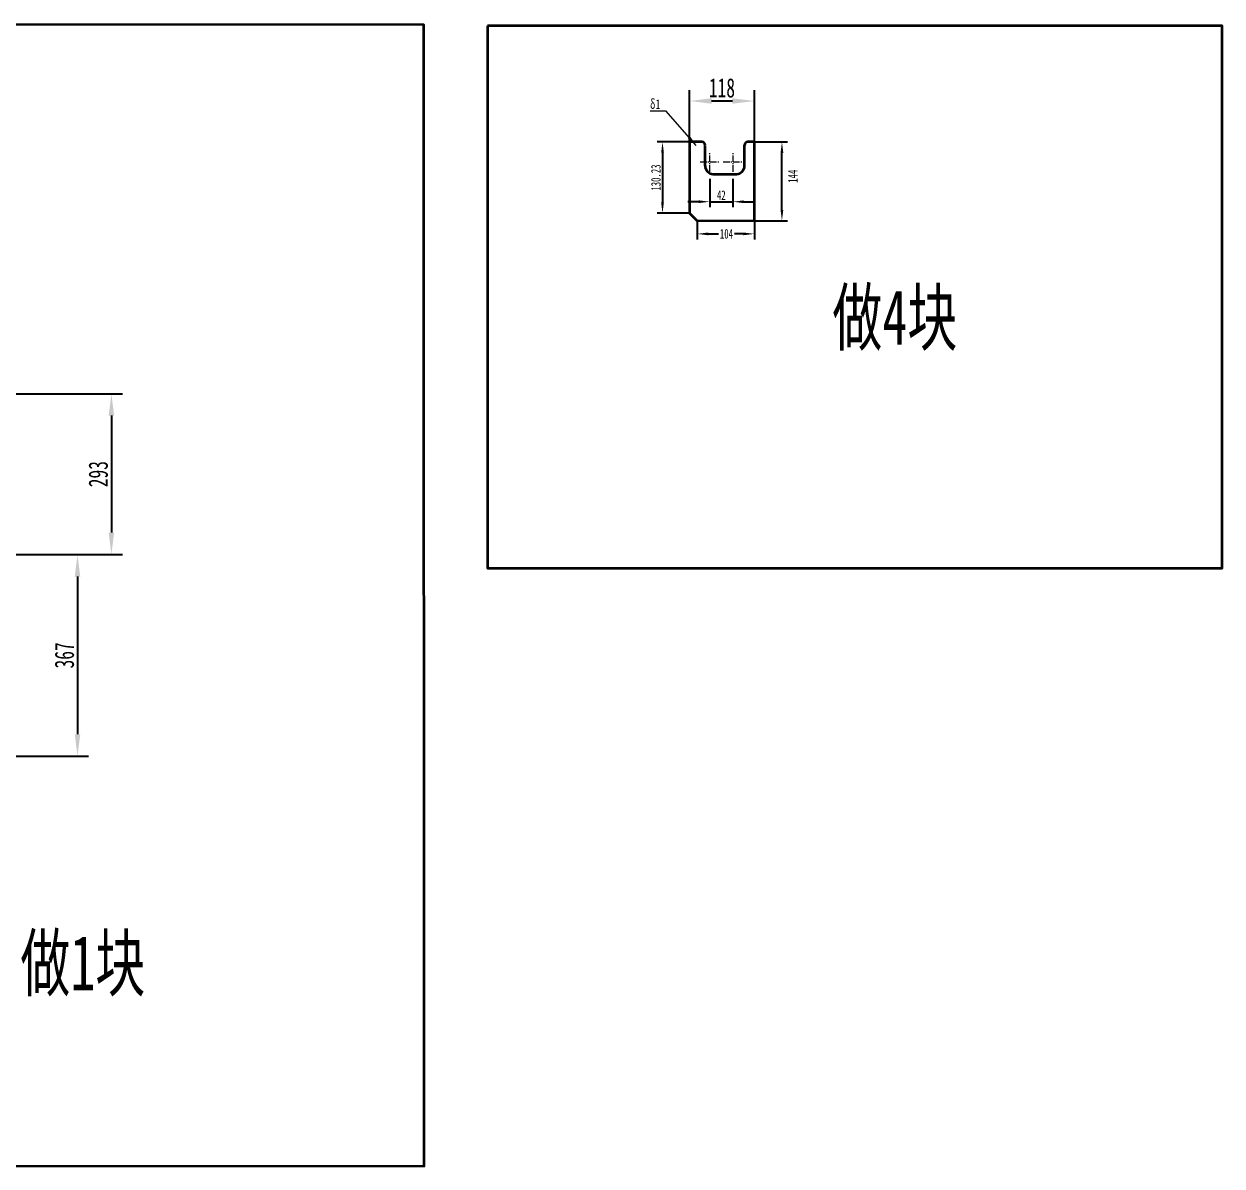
# Model space of a CAD drawing. Header units: millimetres. Extents: x 5896 to 12432, y -796 to 1283.
# Drawn here: x 10251 to 12432, y -796 to 1283 of the extents above; entities that cross this region are included whole.
import ezdxf

# ---------------------------------------------------------------- set-up
doc = ezdxf.new("R2010")
doc.units = ezdxf.units.MM
doc.header["$PDSIZE"] = -5
doc.linetypes.add('DASHED', pattern=[15, 12, -3])
doc.linetypes.add('点画线', pattern=[18, 12, -2, 2, -2])
doc.layers.get('0').update_dxf_attribs({"lineweight": 18})
for name, color, linetype, lineweight in [('中心线层', 1, '点画线', 18), ('尺寸线层', 3, 'Continuous', 18), ('粗实线层', 7, 'Continuous', 35)]:
    doc.layers.add(name, color=color, linetype=linetype, lineweight=lineweight)
doc.styles.add('标准', font='', dxfattribs={"width": 0.667})
doc.styles.get('标准').set_extended_font_data('宋体')
doc.dimstyles.new('标准', dxfattribs={"dimscale": 10, "dimtxt": 3.5, "dimasz": 4, "dimexe": 2, "dimexo": 0, "dimtad": 1, "dimdsep": 46, "dimtxsty": '标准', "dimblk": '_CAXARROW', "dimcen": 0, "dimdle": 6, "dimazin": 2, "dimtfac": 0.707107, "dimtdec": 3, "dimtmove": 2, "dimatfit": 3, "dimfxl": 1, "dimfrac": 2, "dimtolj": 1, "dimarcsym": 1})

# ---------------------------------------------------------------- blocks, each defined once
blk = doc.blocks.new('_CAXARROW')
blk.add_hatch(color=0).paths.add_polyline_path([(0, 0), (-1, 0.125), (-1, -0.125)], flags=0)
blk = doc.blocks.new('*X9')
at = {"layer": 'Defpoints', "color": 0, "transparency": 16777216}
for p in [(11576.7, 1068.5), (11630.4, 1068.5), (11580.2, 924.5)]:
    blk.add_point(p, dxfattribs=at)
at = {"layer": '尺寸线层', "color": 0, "lineweight": -2, "transparency": 16777216}
for p, q in [((11576.7, 1068.5), (11640.4, 1068.5)), ((11630.4, 944.5), (11630.4, 1048.5)), ((11580.2, 924.5), (11640.4, 924.5))]:
    blk.add_line(p, q, dxfattribs=at)
at = {"layer": '尺寸线层', "color": 0, "lineweight": -2, "transparency": 16777216, "xscale": 20, "yscale": 20, "zscale": 20}
for p, rotation in [((11630.4, 1068.5), 90), ((11630.4, 924.5), 270)]:
    blk.add_blockref('_CAXARROW', p, dxfattribs=dict(at, rotation=rotation))
at = {"layer": '尺寸线层', "color": 0, "transparency": 16777216, "insert": (11650.2, 1006), "char_height": 17.5, "attachment_point": 5, "rotation": 90, "style": '标准', "bg_fill": 3, "box_fill_scale": 1.1, "bg_fill_color": 256, "bg_fill_true_color": 13158600, "bg_fill_transparency": 0}
blk.add_mtext('\\A1;144', dxfattribs=at)
blk = doc.blocks.new('*X11')
at = {"layer": 'Defpoints', "color": 0, "transparency": 16777216}
for p in [(11462.2, 1068.7), (11413, 938.5), (11462, 938.5)]:
    blk.add_point(p, dxfattribs=at)
at = {"layer": '尺寸线层', "color": 0, "lineweight": -2, "transparency": 16777216}
for p, q in [((11462.2, 1068.7), (11403, 1068.7)), ((11413, 1048.7), (11413, 958.5)), ((11462, 938.5), (11403, 938.5))]:
    blk.add_line(p, q, dxfattribs=at)
at = {"layer": '尺寸线层', "color": 0, "lineweight": -2, "transparency": 16777216, "xscale": 20, "yscale": 20, "zscale": 20}
for p, rotation in [((11413, 1068.7), 90), ((11413, 938.5), 270)]:
    blk.add_blockref('_CAXARROW', p, dxfattribs=dict(at, rotation=rotation))
at = {"layer": '尺寸线层', "color": 0, "transparency": 16777216, "insert": (11401.1, 1003.6), "char_height": 17.5, "attachment_point": 5, "rotation": 90, "style": '标准', "bg_fill": 3, "box_fill_scale": 1.1, "bg_fill_color": 256, "bg_fill_true_color": 13158600, "bg_fill_transparency": 0}
blk.add_mtext('\\A1;130.23', dxfattribs=at)
blk = doc.blocks.new('*X12')
at = {"layer": 'Defpoints', "color": 0, "transparency": 16777216}
for p in [(11476.2, 924.5), (11580.2, 924.5), (11476.2, 901)]:
    blk.add_point(p, dxfattribs=at)
at = {"layer": '尺寸线层', "color": 0, "lineweight": -2, "transparency": 16777216}
for p, q in [((11476.2, 924.5), (11476.2, 891)), ((11580.2, 924.5), (11580.2, 891)), ((11496.2, 901), (11515, 901)), ((11560.2, 901), (11543.8, 901))]:
    blk.add_line(p, q, dxfattribs=at)
at = {"layer": '尺寸线层', "color": 0, "lineweight": -2, "transparency": 16777216, "xscale": 20, "yscale": 20, "zscale": 20, "rotation": 180}
blk.add_blockref('_CAXARROW', (11476.2, 901), dxfattribs=at)
at = {"layer": '尺寸线层', "color": 0, "lineweight": -2, "transparency": 16777216, "xscale": 20, "yscale": 20, "zscale": 20}
blk.add_blockref('_CAXARROW', (11580.2, 901), dxfattribs=at)
at = {"layer": '尺寸线层', "color": 0, "transparency": 16777216, "insert": (11529.4, 901), "char_height": 17.5, "attachment_point": 5, "style": '标准', "bg_fill": 3, "box_fill_scale": 1.1, "bg_fill_color": 256, "bg_fill_true_color": 13158600, "bg_fill_transparency": 0}
blk.add_mtext('\\A1;104', dxfattribs=at)
blk = doc.blocks.new('*X13')
at = {"layer": 'Defpoints', "color": 0, "transparency": 16777216}
for p in [(11499, 1001), (11541, 1001)]:
    blk.add_point(p, dxfattribs=at)
at = {"layer": '尺寸线层', "color": 0, "lineweight": -2, "transparency": 16777216}
for p, q in [((11499, 1001), (11499, 949.6)), ((11541, 1001), (11541, 949.6)), ((11479, 959.6), (11459, 959.6)), ((11499, 959.6), (11541, 959.6)), ((11561, 959.6), (11581, 959.6))]:
    blk.add_line(p, q, dxfattribs=at)
at = {"layer": '尺寸线层', "color": 0, "lineweight": -2, "transparency": 16777216, "xscale": 20, "yscale": 20, "zscale": 20}
blk.add_blockref('_CAXARROW', (11499, 959.6), dxfattribs=at)
at = {"layer": '尺寸线层', "color": 0, "lineweight": -2, "transparency": 16777216, "xscale": 20, "yscale": 20, "zscale": 20, "rotation": 180}
blk.add_blockref('_CAXARROW', (11541, 959.6), dxfattribs=at)
at = {"layer": '尺寸线层', "color": 0, "transparency": 16777216, "insert": (11520, 971.5), "char_height": 17.5, "attachment_point": 5, "style": '标准', "bg_fill": 3, "box_fill_scale": 1.1, "bg_fill_color": 256, "bg_fill_true_color": 13158600, "bg_fill_transparency": 0}
blk.add_mtext('\\A1;42', dxfattribs=at)
at = {"layer": 'Defpoints', "color": 0, "transparency": 16777216}
blk.add_point((11541, 959.6), dxfattribs=at)
blk = doc.blocks.new('*X15')
at = {"layer": '尺寸线层'}
blk.add_hatch(color=0, dxfattribs=at).paths.add_polyline_path([(11892, 801), (11876.9, 814.4), (11880.7, 817.7)], flags=0)
at = {"layer": '尺寸线层', "color": 0}
for p, q in [((11837, 863.5), (11808.2, 863.5)), ((11892, 801), (11837, 863.5))]:
    blk.add_line(p, q, dxfattribs=at)
at = {"layer": '尺寸线层', "color": 0, "insert": (11817.6, 876.1), "char_height": 17.5, "width": 37.715, "attachment_point": 5, "line_spacing_factor": 1.15057, "style": '标准'}
blk.add_mtext('\\T1.1;δ1', dxfattribs=at)
blk = doc.blocks.new('*D37')
at = {"layer": 'Defpoints', "color": 0, "transparency": 16777216}
for p in [(10233.2, 317), (10119.2, -50), (10348.1, -50)]:
    blk.add_point(p, dxfattribs=at)
at = {"layer": '粗实线层', "color": 0, "linetype": 'Continuous', "lineweight": -2, "transparency": 16777216}
for p, q in [((10233.2, 317), (10368.1, 317)), ((10348.1, 277), (10348.1, -10)), ((10119.2, -50), (10368.1, -50))]:
    blk.add_line(p, q, dxfattribs=at)
at = {"layer": '粗实线层', "color": 0, "lineweight": -2, "transparency": 16777216, "xscale": 40, "yscale": 40, "zscale": 40}
for p, rotation in [((10348.1, 317), 90), ((10348.1, -50), 270)]:
    blk.add_blockref('_CAXARROW', p, dxfattribs=dict(at, rotation=rotation))
at = {"layer": '粗实线层', "color": 0, "transparency": 16777216, "insert": (10324.4, 133.5), "char_height": 35, "attachment_point": 5, "rotation": 90, "style": '标准'}
blk.add_mtext('\\A1;367', dxfattribs=at)
blk = doc.blocks.new('*D38')
at = {"layer": 'Defpoints', "color": 0, "transparency": 16777216}
for p in [(10119.2, 610), (10248.2, 317), (10409.8, 317)]:
    blk.add_point(p, dxfattribs=at)
at = {"layer": '粗实线层', "color": 0, "linetype": 'Continuous', "lineweight": -2, "transparency": 16777216}
for p, q in [((10119.2, 610), (10429.8, 610)), ((10409.8, 570), (10409.8, 357)), ((10248.2, 317), (10429.8, 317))]:
    blk.add_line(p, q, dxfattribs=at)
at = {"layer": '粗实线层', "color": 0, "lineweight": -2, "transparency": 16777216, "xscale": 40, "yscale": 40, "zscale": 40}
for p, rotation in [((10409.8, 610), 90), ((10409.8, 317), 270)]:
    blk.add_blockref('_CAXARROW', p, dxfattribs=dict(at, rotation=rotation))
at = {"layer": '粗实线层', "color": 0, "transparency": 16777216, "insert": (10386, 463.5), "char_height": 35, "attachment_point": 5, "rotation": 90, "style": '标准'}
blk.add_mtext('\\A1;293', dxfattribs=at)
blk = doc.blocks.new('*D85')
at = {"layer": 'Defpoints', "color": 0, "transparency": 16777216}
for p in [(11580.2, 1143), (11462.2, 1068.7), (11580.2, 1068.5)]:
    blk.add_point(p, dxfattribs=at)
at = {"layer": '粗实线层', "color": 0, "linetype": 'Continuous', "lineweight": -2, "transparency": 16777216}
for p, q in [((11462.2, 1068.7), (11462.2, 1163)), ((11580.2, 1068.5), (11580.2, 1163)), ((11502.2, 1143), (11540.2, 1143))]:
    blk.add_line(p, q, dxfattribs=at)
at = {"layer": '粗实线层', "color": 0, "lineweight": -2, "transparency": 16777216, "xscale": 40, "yscale": 40, "zscale": 40, "rotation": 180}
blk.add_blockref('_CAXARROW', (11462.2, 1143), dxfattribs=at)
at = {"layer": '粗实线层', "color": 0, "lineweight": -2, "transparency": 16777216, "xscale": 40, "yscale": 40, "zscale": 40}
blk.add_blockref('_CAXARROW', (11580.2, 1143), dxfattribs=at)
at = {"layer": '粗实线层', "color": 0, "transparency": 16777216, "insert": (11521.2, 1166.7), "char_height": 35, "attachment_point": 5, "style": '标准'}
blk.add_mtext('\\A1;118', dxfattribs=at)

msp = doc.modelspace()

# ---------------------------------------------------------------- linework, layer by layer
at = {"color": 7, "lineweight": 35}
for p, q in [((11462.241, 1068.731), (11461.987, 938.5)), ((11580.242, 924.481), (11580.242, 1068.479)), ((11505.484, 1010.008), (11547.484, 1010.008)), ((11461.987, 938.5), (11476.237, 924.481)), ((11580.242, 924.481), (11477.381, 924.196))]:
    msp.add_line(p, q, dxfattribs=at)
at = {"color": 7, "linetype": 'DASHED', "lineweight": 13}
msp.add_lwpolyline([(11476.237, 924.481), (11476.812, 924.289), (11477.101, 924.222), (11477.381, 924.196)], dxfattribs=at)
at = {"layer": '中心线层'}
for p, q in [((11499.422, 1013.961), (11499.422, 1049.961)), ((11541.422, 1013.961), (11541.422, 1049.961)), ((11481.422, 1031.961), (11517.422, 1031.961)), ((11523.422, 1031.961), (11559.422, 1031.961))]:
    msp.add_line(p, q, dxfattribs=at)
at = {"layer": '粗实线层'}
for p, q in [((11490.484, 1025.008), (11490.484, 1062.008)), ((11562.484, 1025.479), (11562.484, 1062.479))]:
    msp.add_line(p, q, dxfattribs=at)
msp.add_lwpolyline([(7168.095, 1283.298), (7168.422, -795.081), (10978.853, -796.448), (10978.525, 1281.931)], close=True, dxfattribs=at)
for centre, radius, start, end in [((11484.484, 1062.479), 6, 0, 90), ((11505.484, 1025.008), 15, 180.000233, 269.999909), ((11547.484, 1025.008), 15, 269.999997, 359.999997)]:
    msp.add_arc(centre, radius, start, end, dxfattribs=at)

# ---------------------------------------------------------------- texts
at = {"layer": '粗实线层', "char_height": 100, "attachment_point": 1, "style": '标准'}
for s, insert in [('做4块', (11722.273, 799.161)), ('做1块', (10244.095, -376.542))]:
    msp.add_mtext_dynamic_manual_height_columns(s, width=379.18648, gutter_width=1, heights=[0], dxfattribs=dict(at, insert=insert))

# ---------------------------------------------------------------- dimensions: what is measured, and where the dimension line sits
at = {"layer": '粗实线层'}
for base, p1, p2, picture, middle in [((10409.752, 317.013), (10119.203, 610.011), (10248.203, 317.013), '*D38', (10386.002, 463.512)), ((10348.126, -49.989), (10233.203, 317.013), (10119.203, -49.989), '*D37', (10324.376, 133.512))]:
    dim = msp.add_linear_dim(base=base, p1=p1, p2=p2, angle=90, dimstyle='标准', dxfattribs=at)
    dim.commit()
    dim.dimension.update_dxf_attribs({"geometry": picture, "text_midpoint": middle})

# ---------------------------------------------------------------- next in the draw order: dimensions: what is measured, and where the dimension line sits
at = {"layer": '尺寸线层'}
dim = msp.add_linear_dim(base=(11412.973, 938.498), p1=(11462.241, 1068.731), p2=(11461.988, 938.498), angle=270, dimstyle='标准', override={"dimscale": 5, "dimsah": 1, "dimtfac": 1, "dimtfill": 1, "dimtzin": 8}, dxfattribs=at)
dim.commit()
dim.dimension.update_dxf_attribs({"geometry": '*X11', "text_midpoint": (11401.098, 1003.615)})
dim = msp.add_linear_dim(base=(11630.413, 1068.479), p1=(11580.242, 924.481), p2=(11576.652, 1068.479), angle=90, dimstyle='标准', override={"dimscale": 5, "dimsah": 1, "dimtfac": 1, "dimtfill": 1}, dxfattribs=at)
dim.commit()
dim.dimension.update_dxf_attribs({"geometry": '*X9', "text_midpoint": (11650.18, 1005.96), "dimtype": 160})

# ---------------------------------------------------------------- next in the draw order: linework, layer by layer
at = {"color": 7, "lineweight": 35}
for p, q in [((11484.929, 1068.731), (11462.241, 1068.731)), ((11580.242, 1068.479), (11568.484, 1068.479))]:
    msp.add_line(p, q, dxfattribs=at)
at = {"layer": '粗实线层'}
msp.add_arc((11568.484, 1062.479), 6, 90, 180, dxfattribs=at)

# ---------------------------------------------------------------- next in the draw order: block references
at = {"layer": '尺寸线层'}
msp.add_blockref('*X15', (-417.587, 261.177), dxfattribs=at)

# ---------------------------------------------------------------- next in the draw order: dimensions: what is measured, and where the dimension line sits
dim = msp.add_linear_dim(base=(11540.95, 959.58), p1=(11498.95, 1000.961), p2=(11540.95, 1000.961), dimstyle='标准', override={"dimscale": 5, "dimsah": 1, "dimtfill": 1, "dimtzin": 8}, dxfattribs=at)
dim.commit()
dim.dimension.update_dxf_attribs({"geometry": '*X13', "text_midpoint": (11519.95, 971.455)})
dim = msp.add_linear_dim(base=(11476.23742, 900.96991), p1=(11580.24238, 924.48114), p2=(11476.23742, 924.48114), dimstyle='标准', override={"dimscale": 5, "dimsah": 1, "dimtfac": 1, "dimtfill": 1, "dimtzin": 8}, dxfattribs=at)
dim.commit()
dim.dimension.update_dxf_attribs({"geometry": '*X12', "text_midpoint": (11529.42916, 900.96991), "dimtype": 160})
at = {"layer": '粗实线层'}
dim = msp.add_linear_dim(base=(11580.242, 1142.961), p1=(11462.241, 1068.731), p2=(11580.242, 1068.479), dimstyle='标准', dxfattribs=at)
dim.commit()
dim.dimension.update_dxf_attribs({"geometry": '*D85', "text_midpoint": (11521.241, 1166.711)})

# ---------------------------------------------------------------- next in the draw order: linework, layer by layer
msp.add_lwpolyline([(11094.731, 1279.594), (11094.731, 292.539), (12431.529, 292.539), (12431.529, 1279.594)], close=True, dxfattribs=at)

doc.saveas('drawing.dxf')
